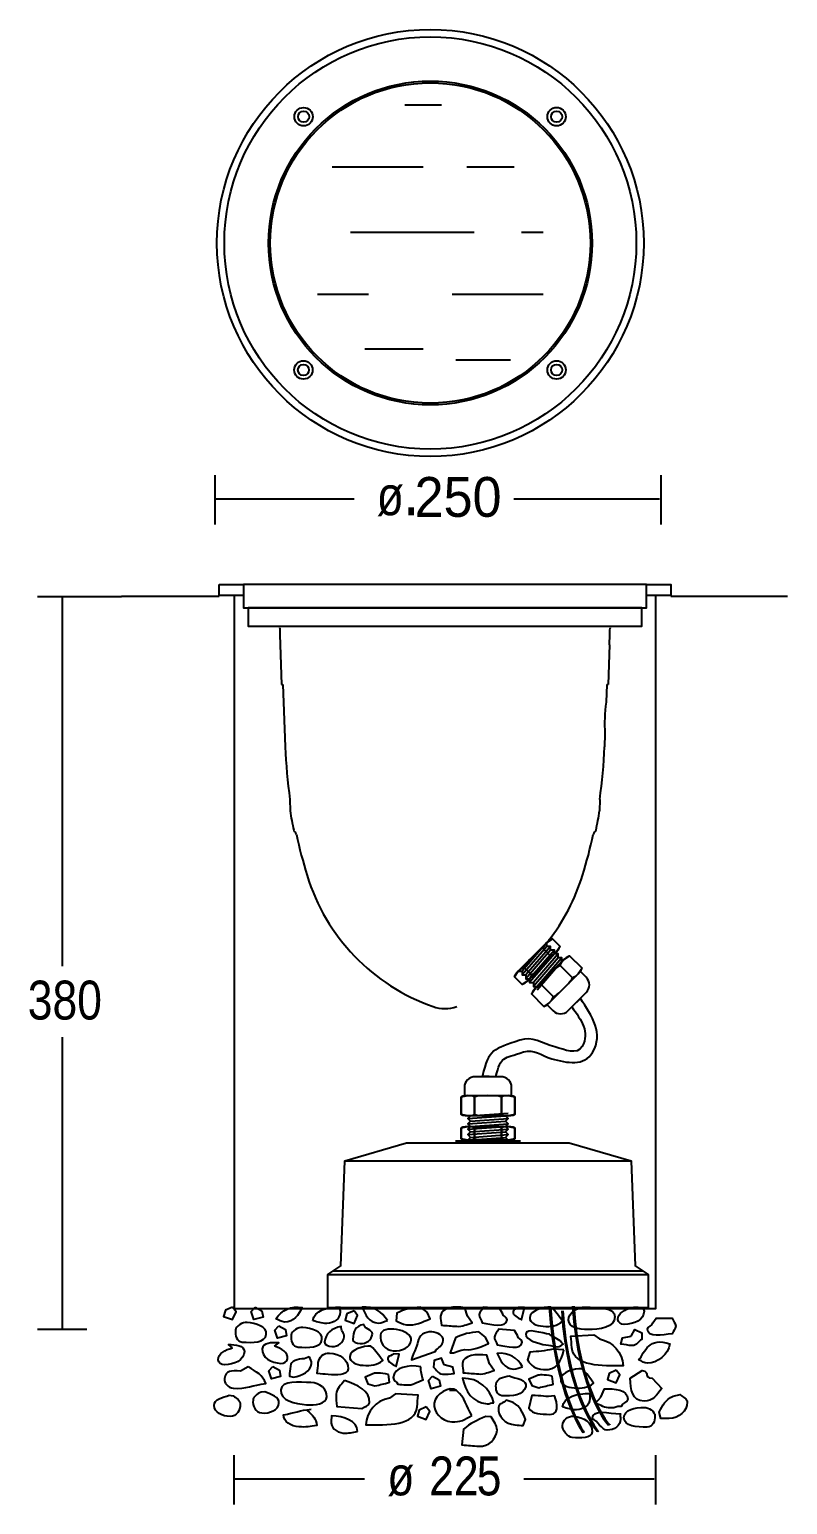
# Model space of a CAD drawing. Extents: x 25 to 145, y 44 to 278.
import ezdxf

# ---------------------------------------------------------------- set-up
doc = ezdxf.new("R2010")
doc.units = 0
doc.layers.add('LIVELLO_1', color=160, linetype='Continuous')
doc.styles.add('STD', font='txt')

# ---------------------------------------------------------------- blocks, each defined once
blk = doc.blocks.new('AI9-BLK2')
at = {"layer": 'LIVELLO_1', "color": 7}
blk.add_line((-0.17, -2.14), (0.94, -2.22), dxfattribs=at)
for points in [[(-34.62, 11.03), (-35.74, 10.53), (-36.02, 9.54), (-34.62, 9.04), (-34.06, 10.28)], [(-31.01, 11.03), (-29.94, 10.45), (-29.76, 9.44), (-31.21, 9.05), (-31.64, 10.33)], [(-15.34, 10.44), (-16.46, 9.94), (-16.74, 8.95), (-15.34, 8.45), (-14.78, 9.7)], [(-27.29, 8.06), (-26.22, 7.47), (-26.04, 6.46), (-27.49, 6.08), (-27.92, 7.36)], [(-28.24, 1.61), (-27.17, 1.03), (-26.99, 0.02), (-28.43, -0.37), (-28.87, 0.91)], [(-2.88, 0.07), (-1.82, -0.51), (-1.64, -1.52), (-3.08, -1.91), (-3.51, -0.63)], [(26.27, 1.02), (25.15, 0.52), (24.87, -0.47), (26.27, -0.97), (26.83, 0.27)], [(-3.88, -4.79), (-5.01, -5.29), (-5.29, -6.28), (-3.88, -6.78), (-3.33, -5.54)]]:
    blk.add_lwpolyline(points, close=True, dxfattribs=at)
for points, knots in [([(-27.74, 9.16), (-27.25, 9.03), (-26.9, 8.66), (-26.34, 8.66), (-24.87, 8.66), (-24.17, 9.78), (-23.54, 10.96), (-25.29, 11.27), (-26.83, 10.52), (-27.74, 9.16)], [0, 0, 0, 0, 1, 1, 1, 2, 2, 2, 3, 3, 3, 3]), ([(-21.87, 8.86), (-21.05, 8.64), (-20.52, 8.43), (-19.67, 8.43), (-18.53, 8.43), (-17.55, 9.18), (-17.55, 10.2), (-17.55, 10.52), (-17.59, 10.7), (-17.55, 11.03), (-19.47, 11.03), (-21.71, 10.56), (-21.87, 8.86)], [0, 0, 0, 0, 1, 1, 1, 2, 2, 2, 3, 3, 3, 4, 4, 4, 4]), ([(-10.05, 8.89), (-10.55, 8.8), (-10.93, 8.46), (-11.49, 8.5), (-12.95, 8.61), (-13.54, 9.78), (-14.05, 11.01), (-12.28, 11.18), (-10.82, 10.32), (-10.05, 8.89)], [0, 0, 0, 0, 1, 1, 1, 2, 2, 2, 3, 3, 3, 3]), ([(-3.74, 10.2), (-3.74, 10.2), (-3.28, 9.17), (-3.28, 9.17), (-4.59, 8.64), (-5.56, 8.1), (-7.03, 8.21), (-7.72, 8.27), (-8.04, 8.6), (-8.65, 8.84), (-8.65, 8.84), (-8.53, 10.07), (-8.53, 10.07), (-7.34, 10.73), (-6.2, 10.89), (-4.78, 11.03), (-4.78, 11.03), (-3.74, 10.2), (-3.74, 10.2)], [0, 0, 0, 0, 1, 1, 1, 2, 2, 2, 3, 3, 3, 4, 4, 4, 5, 5, 5, 6, 6, 6, 6]), ([(2.66, 9.59), (2.66, 9.59), (3.4, 8.53), (3.4, 8.53), (2.46, 8.3), (1.93, 7.9), (0.96, 7.98), (-0.02, 8.05), (-0.51, 8.09), (-1.48, 8.16), (-1.5, 8.73), (-1.67, 9.05), (-1.62, 9.61), (-1.48, 11.03), (0.64, 11.18), (2.23, 10.93), (2.23, 10.93), (2.66, 9.59), (2.66, 9.59)], [0, 0, 0, 0, 1, 1, 1, 2, 2, 2, 3, 3, 3, 4, 4, 4, 5, 5, 5, 6, 6, 6, 6]), ([(8.22, 10.05), (8.17, 9.55), (9.01, 9.49), (8.96, 8.99), (8.82, 7.63), (6.5, 8.31), (4.98, 8.55), (4.88, 9), (4.5, 9.34), (4.54, 9.83), (4.59, 10.33), (5.04, 10.61), (5.22, 11.03), (5.22, 11.03), (7.73, 10.83), (7.73, 10.83), (7.73, 10.83), (8.22, 10.05), (8.22, 10.05)], [0, 0, 0, 0, 1, 1, 1, 2, 2, 2, 3, 3, 3, 4, 4, 4, 5, 5, 5, 6, 6, 6, 6]), ([(10.8, 11.03), (10.8, 11.03), (11.7, 10.96), (11.7, 10.96), (11.7, 10.96), (11.23, 9), (11.23, 9), (10.64, 9.42), (9.82, 9.67), (9.89, 10.35), (9.92, 10.72), (10.63, 10.73), (10.8, 11.03)], [0, 0, 0, 0, 1, 1, 1, 2, 2, 2, 3, 3, 3, 4, 4, 4, 4]), ([(15.9, 11.02), (16.72, 10.27), (17.11, 9.65), (17.76, 8.77), (16.87, 8.01), (15.92, 7.9), (14.66, 8), (13.64, 8.07), (12.46, 8.49), (12.55, 9.39), (12.66, 10.47), (14.68, 11.11), (15.9, 11.02)], [0, 0, 0, 0, 1, 1, 1, 2, 2, 2, 3, 3, 3, 4, 4, 4, 4]), ([(21.42, 11.03), (20.04, 11.03), (18.7, 10.2), (18.7, 8.97), (18.7, 7.78), (20.41, 7.45), (21.75, 7.45), (23.62, 7.45), (26.07, 7.81), (26.07, 9.48), (26.07, 11.07), (23.22, 10.92), (21.42, 11.03)], [0, 0, 0, 0, 1, 1, 1, 2, 2, 2, 3, 3, 3, 4, 4, 4, 4]), ([(28.77, 10.95), (27.67, 10.66), (26.53, 10.12), (26.53, 9.07), (26.53, 8.64), (27.02, 8.27), (27.51, 8.27), (29.06, 8.27), (30.69, 9), (30.69, 10.37), (30.69, 11.35), (28.77, 10.95), (28.77, 10.95)], [0, 0, 0, 0, 1, 1, 1, 2, 2, 2, 3, 3, 3, 4, 4, 4, 4]), ([(-32.31, 8.59), (-30.89, 8.44), (-29.13, 7.98), (-29.26, 6.72), (-29.4, 5.32), (-31.48, 5.37), (-33.06, 5.49), (-33.99, 5.56), (-34.22, 6.56), (-34.14, 7.39), (-34.08, 8.04), (-33.03, 8.68), (-32.31, 8.59)], [0, 0, 0, 0, 1, 1, 1, 2, 2, 2, 3, 3, 3, 4, 4, 4, 4]), ([(-23.47, 7.79), (-22.05, 7.64), (-20.3, 7.18), (-20.42, 5.92), (-20.56, 4.52), (-22.64, 4.57), (-24.22, 4.69), (-25.16, 4.76), (-25.38, 5.76), (-25.3, 6.59), (-25.24, 7.23), (-24.2, 7.88), (-23.47, 7.79)], [0, 0, 0, 0, 1, 1, 1, 2, 2, 2, 3, 3, 3, 4, 4, 4, 4]), ([(-16.91, 6.31), (-17, 5.41), (-17.84, 4.72), (-18.86, 4.8), (-19.38, 4.84), (-20.06, 5), (-20.02, 5.47), (-19.89, 6.8), (-18.86, 7.7), (-17.4, 7.95), (-17.46, 7.3), (-16.84, 6.96), (-16.91, 6.31)], [0, 0, 0, 0, 1, 1, 1, 2, 2, 2, 3, 3, 3, 4, 4, 4, 4]), ([(-12.43, 6.76), (-12.52, 5.86), (-13.36, 5.16), (-14.38, 5.24), (-14.9, 5.28), (-15.58, 5.44), (-15.54, 5.91), (-15.41, 7.24), (-15.23, 8.01), (-13.77, 8.26), (-13.83, 7.62), (-12.36, 7.4), (-12.43, 6.76)], [0, 0, 0, 0, 1, 1, 1, 2, 2, 2, 3, 3, 3, 4, 4, 4, 4]), ([(-6.26, 5.78), (-6.37, 4.59), (-7.78, 4.01), (-9.12, 4.11), (-10.46, 4.22), (-11.28, 5.4), (-11.16, 6.59), (-11, 8.32), (-6.09, 7.5), (-6.26, 5.78)], [0, 0, 0, 0, 1, 1, 1, 2, 2, 2, 3, 3, 3, 3]), ([(-1.18, 5.71), (-1.26, 4.9), (-1.99, 4.65), (-2.47, 4), (-2.47, 4), (-6.21, 2.68), (-6.21, 2.68), (-6.16, 3.18), (-5.25, 5.03), (-5.2, 5.52), (-5.1, 6.51), (-4.13, 7.18), (-3.01, 7.09), (-2.1, 7.02), (-1.1, 6.51), (-1.18, 5.71)], [0, 0, 0, 0, 1, 1, 1, 2, 2, 2, 3, 3, 3, 4, 4, 4, 5, 5, 5, 5]), ([(5.53, 6.27), (5.53, 6.27), (5.99, 5.24), (5.99, 5.24), (4.67, 4.72), (3.71, 4.17), (2.24, 4.28), (1.54, 4.34), (0.53, 3.57), (-0.08, 3.8), (-0.08, 3.8), (0.74, 6.14), (0.74, 6.14), (1.93, 6.8), (3.07, 6.96), (4.49, 7.1), (4.49, 7.1), (5.53, 6.27), (5.53, 6.27)], [0, 0, 0, 0, 1, 1, 1, 2, 2, 2, 3, 3, 3, 4, 4, 4, 5, 5, 5, 6, 6, 6, 6]), ([(10.61, 6.53), (10.56, 6.03), (11.4, 5.97), (11.35, 5.47), (11.21, 4.11), (8.89, 4.79), (7.37, 5.03), (7.27, 5.48), (6.89, 5.82), (6.94, 6.32), (6.98, 6.81), (7.43, 7.09), (7.61, 7.51), (7.61, 7.51), (10.12, 7.31), (10.12, 7.31), (10.12, 7.31), (10.61, 6.53), (10.61, 6.53)], [0, 0, 0, 0, 1, 1, 1, 2, 2, 2, 3, 3, 3, 4, 4, 4, 5, 5, 5, 6, 6, 6, 6]), ([(15.7, 6.74), (16.52, 5.99), (17.19, 6.02), (17.84, 5.14), (16.95, 4.37), (16.33, 4.97), (15.07, 5.06), (14.05, 5.14), (11.82, 5.84), (11.91, 6.74), (12.01, 7.82), (14.48, 6.84), (15.7, 6.74)], [0, 0, 0, 0, 1, 1, 1, 2, 2, 2, 3, 3, 3, 4, 4, 4, 4]), ([(28.65, 6.41), (28.65, 6.41), (27.25, 6.16), (27.25, 6.16), (27.25, 6.16), (26.97, 5.17), (26.97, 5.17), (27.67, 5.11), (28.09, 4.92), (28.79, 4.92), (29.56, 4.92), (29.77, 5.6), (30.33, 5.91), (30.33, 5.91), (30.33, 6.97), (30.33, 6.97), (30.33, 6.97), (29.21, 7.47), (29.21, 7.47), (29.21, 7.47), (28.65, 6.41), (28.65, 6.41)], [0, 0, 0, 0, 1, 1, 1, 2, 2, 2, 3, 3, 3, 4, 4, 4, 5, 5, 5, 6, 6, 6, 7, 7, 7, 7]), ([(32.06, 8.51), (32.06, 8.02), (31.22, 8.02), (31.22, 7.52), (31.22, 6.15), (33.6, 6.65), (35.14, 6.78), (35.28, 7.21), (35.7, 7.52), (35.7, 8.02), (35.7, 8.51), (35.28, 8.83), (35.14, 9.26), (35.14, 9.26), (32.62, 9.26), (32.62, 9.26), (32.62, 9.26), (32.06, 8.51), (32.06, 8.51)], [0, 0, 0, 0, 1, 1, 1, 2, 2, 2, 3, 3, 3, 4, 4, 4, 5, 5, 5, 6, 6, 6, 6]), ([(-34.64, 4.55), (-35.74, 4.26), (-36.88, 3.72), (-36.88, 2.67), (-36.88, 2.24), (-36.4, 1.87), (-35.91, 1.87), (-34.36, 1.87), (-32.73, 2.6), (-32.73, 3.97), (-32.73, 4.95), (-34.16, 5.09), (-35.25, 5.09), (-35.25, 5.09), (-34.64, 4.55), (-34.64, 4.55)], [0, 0, 0, 0, 1, 1, 1, 2, 2, 2, 3, 3, 3, 4, 4, 4, 5, 5, 5, 5]), ([(-27.94, 4.85), (-26.87, 4.48), (-25.79, 3.85), (-25.89, 2.81), (-25.94, 2.37), (-26.46, 2.05), (-26.95, 2.09), (-28.49, 2.21), (-30.04, 3.05), (-29.91, 4.42), (-29.81, 5.39), (-28.37, 5.42), (-27.28, 5.34), (-27.28, 5.34), (-27.94, 4.85), (-27.94, 4.85)], [0, 0, 0, 0, 1, 1, 1, 2, 2, 2, 3, 3, 3, 4, 4, 4, 5, 5, 5, 5]), ([(-12.66, 4.82), (-11.83, 4.07), (-11.44, 3.46), (-10.79, 2.57), (-11.69, 1.81), (-12.64, 1.7), (-13.9, 1.8), (-14.91, 1.88), (-16.1, 2.3), (-16.01, 3.2), (-15.9, 4.28), (-13.87, 4.92), (-12.66, 4.82)], [0, 0, 0, 0, 1, 1, 1, 2, 2, 2, 3, 3, 3, 4, 4, 4, 4]), ([(22.69, 6.65), (22.69, 6.65), (19.06, 6.43), (19.06, 6.43), (19.13, 5.69), (19.17, 5.32), (19.24, 4.58), (19.54, 1.55), (23.95, 1.7), (27.39, 1.72), (27.18, 3.83), (25.89, 5.53), (23.6, 5.98), (23.6, 5.98), (22.69, 6.65), (22.69, 6.65)], [0, 0, 0, 0, 1, 1, 1, 2, 2, 2, 3, 3, 3, 4, 4, 4, 5, 5, 5, 5]), ([(29.86, 2.62), (30.35, 2.49), (30.7, 2.12), (31.26, 2.12), (32.73, 2.12), (34.61, 3.52), (34.77, 5.2), (31.48, 6.32), (30.77, 3.98), (29.86, 2.62)], [0, 0, 0, 0, 1, 1, 1, 2, 2, 2, 3, 3, 3, 3]), ([(-22.43, 3.16), (-22.26, 2.74), (-22.04, 2.51), (-22.08, 2.08), (-22.21, 0.78), (-23.53, 0.23), (-24.96, -0.09), (-24.96, -0.09), (-25.59, 0.1), (-25.59, 0.1), (-25.53, 0.71), (-25.5, 1.04), (-25.44, 1.65), (-25.35, 2.55), (-24.26, 2.83), (-23.24, 2.82), (-23.24, 2.82), (-22.43, 3.16), (-22.43, 3.16)], [0, 0, 0, 0, 1, 1, 1, 2, 2, 2, 3, 3, 3, 4, 4, 4, 5, 5, 5, 6, 6, 6, 6]), ([(-19.22, 3.74), (-20.15, 3.81), (-20.92, 3.07), (-21, 2.25), (-21.07, 1.56), (-21.11, 1.17), (-21.18, 0.48), (-20.49, 0.43), (-20.12, 0.4), (-19.43, 0.35), (-18.14, 0.25), (-16.39, 0.11), (-16.28, 1.26), (-16.14, 2.67), (-17.64, 3.62), (-19.22, 3.74)], [0, 0, 0, 0, 1, 1, 1, 2, 2, 2, 3, 3, 3, 4, 4, 4, 5, 5, 5, 5]), ([(-9.07, 3.62), (-9.07, 3.62), (-8.16, 3.55), (-8.16, 3.55), (-8.16, 3.55), (-8.64, 1.6), (-8.64, 1.6), (-9.23, 2.02), (-10.05, 2.27), (-9.98, 2.95), (-9.94, 3.32), (-9.24, 3.33), (-9.07, 3.62)], [0, 0, 0, 0, 1, 1, 1, 2, 2, 2, 3, 3, 3, 4, 4, 4, 4]), ([(-1.01, 1.86), (-1.01, 1.86), (0.36, 1.5), (0.36, 1.5), (0.36, 1.5), (0.54, 0.49), (0.54, 0.49), (-0.16, 0.48), (-0.6, 0.33), (-1.29, 0.38), (-2.06, 0.44), (-2.2, 1.14), (-2.73, 1.49), (-2.73, 1.49), (-2.63, 2.54), (-2.63, 2.54), (-2.63, 2.54), (-1.46, 2.95), (-1.46, 2.95), (-1.46, 2.95), (-1.01, 1.86), (-1.01, 1.86)], [0, 0, 0, 0, 1, 1, 1, 2, 2, 2, 3, 3, 3, 4, 4, 4, 5, 5, 5, 6, 6, 6, 7, 7, 7, 7]), ([(6.15, 2.04), (6.15, 2.04), (6.88, 0.98), (6.88, 0.98), (5.95, 0.74), (5.42, 0.35), (4.44, 0.42), (3.47, 0.5), (2.98, 0.54), (2, 0.61), (1.99, 1.18), (1.81, 1.5), (1.86, 2.06), (2, 3.48), (4.12, 3.62), (5.72, 3.38), (5.72, 3.38), (6.15, 2.04), (6.15, 2.04)], [0, 0, 0, 0, 1, 1, 1, 2, 2, 2, 3, 3, 3, 4, 4, 4, 5, 5, 5, 6, 6, 6, 6]), ([(11.39, 1.57), (10.89, 1.49), (10.5, 1.14), (9.94, 1.19), (8.48, 1.3), (7.89, 2.47), (7.38, 3.69), (9.15, 3.87), (10.61, 3), (11.39, 1.57)], [0, 0, 0, 0, 1, 1, 1, 2, 2, 2, 3, 3, 3, 3]), ([(17.94, 4.23), (17.62, 2.45), (16.77, 0.98), (14.75, 1.14), (13.36, 1.25), (12.83, 1.63), (12.17, 2.68), (12.17, 2.68), (12.57, 3.9), (12.57, 3.9), (14.05, 3.97), (14.83, 4.1), (16.26, 4.36), (16.26, 4.36), (17.94, 4.23), (17.94, 4.23)], [0, 0, 0, 0, 1, 1, 1, 2, 2, 2, 3, 3, 3, 4, 4, 4, 5, 5, 5, 5]), ([(-32.15, 1.57), (-30.8, 0.74), (-29.79, 0.26), (-29.35, -1.08), (-31.42, -1.35), (-32.46, -1.99), (-34.49, -1.84), (-35.34, -1.77), (-35.97, -1.03), (-35.89, -0.28), (-35.76, 1.02), (-34.8, 0.97), (-33.34, 0.86), (-33.34, 0.86), (-32.15, 1.57), (-32.15, 1.57)], [0, 0, 0, 0, 1, 1, 1, 2, 2, 2, 3, 3, 3, 4, 4, 4, 5, 5, 5, 5]), ([(-9.88, 0.36), (-9.88, 0.36), (-9.72, -0.9), (-9.72, -0.9), (-10.59, -1.14), (-11.16, -1.28), (-12.03, -1.46), (-12.03, -1.46), (-13.12, -1.13), (-13.12, -1.13), (-13.12, -1.13), (-13.58, -0.1), (-13.58, -0.1), (-13.58, -0.1), (-12.11, 0.54), (-12.11, 0.54), (-12.11, 0.54), (-11.18, 0.65), (-9.88, 0.36)], [0, 0, 0, 0, 1, 1, 1, 2, 2, 2, 3, 3, 3, 4, 4, 4, 5, 5, 5, 6, 6, 6, 6]), ([(-4.75, 1.56), (-4.76, 0.75), (-4.6, 0.24), (-4.39, -0.52), (-5.48, -0.87), (-5.95, -1.4), (-7.07, -1.31), (-7.56, -1.28), (-7.91, -1.25), (-8.39, -1.21), (-8.42, -0.77), (-9.18, -0.65), (-9.13, -0.15), (-8.97, 1.51), (-6.61, 1.95), (-4.75, 1.56)], [0, 0, 0, 0, 1, 1, 1, 2, 2, 2, 3, 3, 3, 4, 4, 4, 5, 5, 5, 5]), ([(9.29, 0.13), (8.36, 0.02), (7.28, -0.34), (7.19, -1.2), (7.12, -1.94), (7.3, -2.95), (8.14, -3.02), (9.74, -3.14), (11.58, -2.97), (11.93, -1.57), (12.18, -0.47), (10.37, -0.32), (9.29, 0.13)], [0, 0, 0, 0, 1, 1, 1, 2, 2, 2, 3, 3, 3, 4, 4, 4, 4]), ([(16.1, 0.07), (16.1, 0.07), (16.26, -1.19), (16.26, -1.19), (15.39, -1.43), (14.82, -1.58), (13.96, -1.76), (13.96, -1.76), (12.87, -1.42), (12.87, -1.42), (12.87, -1.42), (12.41, -0.39), (12.41, -0.39), (12.41, -0.39), (13.87, 0.24), (13.87, 0.24), (13.87, 0.24), (14.8, 0.36), (16.1, 0.07)], [0, 0, 0, 0, 1, 1, 1, 2, 2, 2, 3, 3, 3, 4, 4, 4, 5, 5, 5, 6, 6, 6, 6]), ([(20.81, 1.23), (21.63, 0.48), (22.02, -0.13), (22.67, -1.02), (21.78, -1.78), (20.82, -1.89), (19.57, -1.79), (18.55, -1.71), (17.37, -1.29), (17.46, -0.39), (17.56, 0.69), (19.59, 1.33), (20.81, 1.23)], [0, 0, 0, 0, 1, 1, 1, 2, 2, 2, 3, 3, 3, 4, 4, 4, 4]), ([(28.47, -0.26), (28.61, -2.06), (28.67, -3.88), (30.7, -3.88), (32.1, -3.88), (32.73, -2.89), (33.49, -1.9), (33.49, -1.9), (31.95, -0.26), (31.95, -0.26), (30.48, -0.08), (31.77, 0.63), (30.37, 1), (30.37, 1), (28.47, -0.26), (28.47, -0.26)], [0, 0, 0, 0, 1, 1, 1, 2, 2, 2, 3, 3, 3, 4, 4, 4, 5, 5, 5, 5]), ([(-22.18, -0.93), (-20.8, -1.03), (-19.54, -1.97), (-19.66, -3.19), (-19.78, -4.38), (-21.51, -4.57), (-22.85, -4.46), (-24.72, -4.32), (-27.12, -3.77), (-26.96, -2.11), (-26.8, -0.53), (-23.97, -0.9), (-22.18, -0.93)], [0, 0, 0, 0, 1, 1, 1, 2, 2, 2, 3, 3, 3, 4, 4, 4, 4]), ([(-16.83, -0.59), (-14.87, -1.31), (-12.71, -2.22), (-12.9, -4.14), (-12.95, -4.69), (-13.66, -4.7), (-14.11, -5.04), (-14.11, -5.04), (-18.09, -4.73), (-18.09, -4.73), (-18.08, -3.99), (-18.25, -3.54), (-18.18, -2.79), (-18.08, -1.8), (-17.4, -1.36), (-16.83, -0.59)], [0, 0, 0, 0, 1, 1, 1, 2, 2, 2, 3, 3, 3, 4, 4, 4, 5, 5, 5, 5]), ([(3.37, -6.15), (2.25, -6.81), (1.5, -7.25), (0.18, -7.15), (-1.5, -7.02), (-2.77, -5.67), (-2.62, -4.19), (-2.48, -2.77), (-0.16, -1.32), (0.94, -2.22), (2.3, -3.39), (2.46, -4.65), (3.37, -6.15)], [0, 0, 0, 0, 1, 1, 1, 2, 2, 2, 3, 3, 3, 4, 4, 4, 4]), ([(6.84, -4.14), (6.43, -4.11), (6.19, -4.34), (5.77, -4.3), (3.47, -4.12), (2.25, -2.28), (1.89, -0.26), (4.49, -0.22), (6.23, -1.85), (6.84, -4.14)], [0, 0, 0, 0, 1, 1, 1, 2, 2, 2, 3, 3, 3, 3]), ([(23.82, -3.23), (23.82, -3.23), (22.98, -4.23), (22.98, -4.23), (23.89, -4.54), (24.38, -4.97), (25.36, -4.97), (26.34, -4.97), (26.07, -4.72), (27.05, -4.72), (27.12, -4.17), (28.09, -4.1), (28.09, -3.55), (28.09, -2.12), (25.99, -1.81), (24.38, -1.93), (24.38, -1.93), (23.82, -3.23), (23.82, -3.23)], [0, 0, 0, 0, 1, 1, 1, 2, 2, 2, 3, 3, 3, 4, 4, 4, 5, 5, 5, 6, 6, 6, 6]), ([(-35.13, -2.93), (-36.19, -3.36), (-37.53, -3.5), (-37.53, -4.55), (-37.53, -5.67), (-36.23, -6.32), (-34.97, -6.32), (-33.95, -6.32), (-33.38, -5.31), (-33.38, -4.41), (-33.38, -3.76), (-33.95, -3.4), (-34.52, -3.04), (-34.52, -3.04), (-35.13, -2.93), (-35.13, -2.93)], [0, 0, 0, 0, 1, 1, 1, 2, 2, 2, 3, 3, 3, 4, 4, 4, 5, 5, 5, 5]), ([(-29.47, -2.39), (-28.46, -2.9), (-27.14, -3.15), (-27.24, -4.2), (-27.35, -5.31), (-28.71, -5.86), (-29.97, -5.76), (-30.98, -5.68), (-31.45, -4.63), (-31.36, -3.73), (-31.3, -3.08), (-30.7, -2.77), (-30.09, -2.45), (-30.09, -2.45), (-29.47, -2.39), (-29.47, -2.39)], [0, 0, 0, 0, 1, 1, 1, 2, 2, 2, 3, 3, 3, 4, 4, 4, 5, 5, 5, 5]), ([(-8.78, -2.71), (-8.78, -2.71), (-5.14, -2.93), (-5.14, -2.93), (-5.22, -3.67), (-5.26, -4.05), (-5.33, -4.79), (-5.63, -7.82), (-10.04, -7.66), (-13.48, -7.65), (-13.27, -5.54), (-11.98, -3.84), (-9.69, -3.39), (-9.69, -3.39), (-8.78, -2.71), (-8.78, -2.71)], [0, 0, 0, 0, 1, 1, 1, 2, 2, 2, 3, 3, 3, 4, 4, 4, 5, 5, 5, 5]), ([(9.91, -4.08), (11.03, -4.79), (11.44, -5.63), (11.89, -6.79), (11.89, -6.79), (11.51, -7.76), (11.51, -7.76), (11.03, -7.72), (10.68, -7.69), (10.19, -7.65), (8.65, -7.54), (7.45, -6.26), (7.58, -4.89), (7.64, -4.28), (8.35, -4.21), (8.82, -3.75), (8.82, -3.75), (9.91, -4.08), (9.91, -4.08)], [0, 0, 0, 0, 1, 1, 1, 2, 2, 2, 3, 3, 3, 4, 4, 4, 5, 5, 5, 6, 6, 6, 6]), ([(15.7, -5.99), (14.31, -5.88), (13.05, -6.05), (12.38, -5), (12.38, -5), (12.89, -3.01), (12.89, -3.01), (14.37, -2.94), (15.06, -3.3), (16.49, -3.04), (16.49, -3.04), (17.72, -6.14), (15.7, -5.99)], [0, 0, 0, 0, 1, 1, 1, 2, 2, 2, 3, 3, 3, 4, 4, 4, 4]), ([(17.76, -4.83), (18.57, -5.05), (19.1, -5.26), (19.96, -5.26), (21.1, -5.26), (22.07, -4.51), (22.07, -3.49), (22.07, -3.17), (22.03, -2.99), (22.07, -2.66), (20.16, -2.66), (17.92, -3.13), (17.76, -4.83)], [0, 0, 0, 0, 1, 1, 1, 2, 2, 2, 3, 3, 3, 4, 4, 4, 4]), ([(35.3, -3.08), (34.11, -3.69), (33.62, -4.5), (33.06, -5.62), (33.06, -5.62), (33.34, -6.61), (33.34, -6.61), (33.34, -6.61), (34.67, -6.61), (34.67, -6.61), (36.21, -6.61), (37.53, -5.43), (37.53, -4.07), (37.53, -3.45), (36.84, -3.32), (36.42, -2.83), (36.42, -2.83), (35.3, -3.08), (35.3, -3.08)], [0, 0, 0, 0, 1, 1, 1, 2, 2, 2, 3, 3, 3, 4, 4, 4, 5, 5, 5, 6, 6, 6, 6]), ([(-22.78, -5.38), (-21.91, -6.06), (-21.35, -6.68), (-21.25, -7.74), (-22.3, -7.95), (-22.96, -8.04), (-24.06, -7.96), (-25.31, -7.86), (-26.55, -7.15), (-26.52, -6.03), (-24.78, -5.76), (-23.92, -5.33), (-22.15, -5.17)], [0, 0, 0, 0, 1, 1, 1, 2, 2, 2, 3, 3, 3, 4, 4, 4, 4]), ([(-14.81, -8.68), (-15.64, -8.83), (-16.19, -9.01), (-17.04, -8.94), (-18.17, -8.85), (-19.07, -8.02), (-18.98, -7.01), (-18.94, -6.69), (-18.88, -6.51), (-18.89, -6.19), (-16.99, -6.33), (-14.8, -6.97), (-14.81, -8.68)], [0, 0, 0, 0, 1, 1, 1, 2, 2, 2, 3, 3, 3, 4, 4, 4, 4]), ([(6.44, -6.38), (6.78, -7.16), (7.43, -7.65), (7.35, -8.51), (7.21, -9.87), (6.04, -11.15), (4.5, -11.03), (3.46, -10.95), (2.83, -10.9), (1.78, -10.82), (1.78, -10.82), (2.03, -8.35), (2.03, -8.35), (3.1, -7.37), (4.13, -6.95), (5.6, -6.32), (5.6, -6.32), (6.44, -6.38), (6.44, -6.38)], [0, 0, 0, 0, 1, 1, 1, 2, 2, 2, 3, 3, 3, 4, 4, 4, 5, 5, 5, 6, 6, 6, 6]), ([(19.5, -6.26), (18.57, -6.19), (17.8, -6.93), (17.72, -7.76), (17.65, -8.44), (18.6, -9.6), (19.29, -9.65), (20.59, -9.76), (22.33, -9.89), (22.44, -8.74), (22.58, -7.34), (21.08, -6.39), (19.5, -6.26)], [0, 0, 0, 0, 1, 1, 1, 2, 2, 2, 3, 3, 3, 4, 4, 4, 4]), ([(22.47, -6.69), (23.28, -6.9), (23.96, -8.49), (24.82, -8.49), (25.96, -8.49), (26.93, -7.73), (26.93, -6.72), (26.93, -6.4), (26.89, -6.21), (26.93, -5.89), (25.02, -5.89), (22.63, -4.99), (22.47, -6.69)], [0, 0, 0, 0, 1, 1, 1, 2, 2, 2, 3, 3, 3, 4, 4, 4, 4]), ([(30.7, -4.87), (29.28, -4.91), (27.48, -5.23), (27.48, -6.5), (27.48, -7.91), (29.56, -8.01), (31.15, -8.01), (32.09, -8.01), (32.41, -7.04), (32.41, -6.21), (32.41, -5.56), (31.43, -4.84), (30.7, -4.87)], [0, 0, 0, 0, 1, 1, 1, 2, 2, 2, 3, 3, 3, 4, 4, 4, 4])]:
    blk.add_open_spline(points, degree=3, knots=knots, dxfattribs=at)
blk = doc.blocks.new('AI9-BLK1')
at = {"layer": 'LIVELLO_1', "color": 7}
for p, q in [((-1.14, 105.44), (4.64, 105.44)), ((-12.69, 95.63), (1.75, 95.63)), ((8.68, 95.63), (16.18, 95.63)), ((-9.8, 85.23), (9.83, 85.23)), ((17.34, 85.23), (20.8, 85.23)), ((-15, 75.41), (-6.91, 75.41)), ((6.37, 75.41), (20.8, 75.41)), ((-7.49, 66.75), (1.75, 66.75)), ((6.94, 65.02), (15.6, 65.02)), ((-31.25, 38.92), (-31.25, 46.74)), ((39.5, 38.92), (39.5, 46.74)), ((-9.19, 42.94), (-31.1, 42.94)), ((39.22, 42.94), (16.11, 42.94)), ((-59.46, 27.47), (-46.12, 27.47)), ((-55.55, 27.47), (-55.55, -31.14)), ((-30.63, 27.47), (-46.12, 27.47)), ((59.55, 27.47), (41.03, 27.47)), ((-24.55, 22.77), (34.96, 22.77)), ((-20.95, 19.81), (-20.73, 13.51)), ((31.31, 19.81), (31.09, 13.51)), ((-20.73, 13.51), (-20.5, 13.51)), ((30.86, 13.51), (30.76, 10.72)), ((30.86, 13.51), (31.09, 13.51)), ((30.58, 5.74), (30.51, 3.66)), ((-19.39, -4.69), (-19.38, -6.49)), ((29.76, -4.69), (29.74, -6.49)), ((21.36, -27.37), (17.43, -31.91)), ((21.36, -27.98), (17.43, -32.51)), ((21.96, -27.98), (18.03, -32.51)), ((21.96, -28.58), (18.03, -33.11)), ((22.57, -28.58), (18.64, -33.11)), ((22.57, -29.19), (18.64, -33.72)), ((23.17, -29.19), (19.24, -33.72)), ((23.17, -29.79), (19.24, -34.32)), ((23.77, -29.79), (19.85, -34.32)), ((23.77, -30.39), (19.85, -34.93)), ((5.03, -37.84), (5.33, -37.84)), ((-55.55, -42.36), (-55.55, -88.69)), ((12.98, -48.65), (10.99, -48.65)), ((8.83, -55.27), (14.81, -54.84)), ((8.83, -56.13), (14.81, -55.7)), ((9.25, -54.84), (15.24, -54.42)), ((9.25, -55.7), (15.24, -55.27)), ((8.83, -56.98), (14.81, -56.55)), ((8.83, -57.83), (14.81, -57.41)), ((8.83, -58.69), (14.81, -58.26)), ((9.25, -56.55), (15.24, -56.13)), ((9.25, -57.41), (15.24, -56.98)), ((9.25, -58.26), (15.24, -57.83)), ((6.86, -58.83), (17.17, -58.83)), ((-10.7, -62), (34.74, -62)), ((-12.51, -79.4), (36.53, -79.4)), ((-13.4, -79.98), (37.43, -79.98)), ((-59.46, -88.69), (-51.64, -88.69)), ((-28.26, -116.47), (-28.26, -108.65)), ((38.67, -116.47), (38.67, -108.65)), ((-7.57, -112.45), (-28.11, -112.45)), ((38.39, -112.45), (17.74, -112.45))]:
    blk.add_line(p, q, dxfattribs=at)
for points in [[(-30.63, 29.38), (-26.75, 29.38), (-26.75, 27.64), (-30.63, 27.64)], [(37.16, 29.38), (-26.76, 29.38), (-26.76, 25.71), (37.16, 25.71)], [(37.16, 29.38), (41.03, 29.38), (41.03, 27.64), (37.16, 27.64)], [(36.43, 25.71), (-26.02, 25.71), (-26.02, 22.77), (36.43, 22.77)], [(23.47, -27.98), (22.87, -28.89), (18.34, -33.42), (17.43, -34.02), (16.22, -32.81), (16.83, -31.91), (21.36, -27.37), (22.26, -26.77)], [(23.47, -27.98), (22.87, -28.89), (18.34, -33.42), (17.43, -34.02), (16.22, -32.81), (16.83, -31.91), (21.36, -27.37), (22.26, -26.77)], [(23.77, -30.39), (23.77, -29.79), (23.17, -29.79), (23.17, -29.19), (22.57, -29.19), (22.57, -28.58), (21.96, -28.58), (21.96, -27.98), (21.36, -27.98), (21.36, -27.37), (16.83, -31.91), (17.43, -31.91), (17.43, -32.51), (18.03, -32.51), (18.03, -33.11), (18.64, -33.11), (18.64, -33.72), (19.24, -33.72), (19.24, -34.32), (19.85, -34.32)], [(23.77, -30.39), (23.77, -29.79), (23.17, -29.79), (23.17, -29.19), (22.57, -29.19), (22.57, -28.58), (21.96, -28.58), (21.96, -27.98), (21.36, -27.98), (21.36, -27.37), (16.83, -31.91), (17.43, -31.91), (17.43, -32.51), (18.03, -32.51), (18.03, -33.11), (18.64, -33.11), (18.64, -33.72), (19.24, -33.72), (19.24, -34.32), (19.85, -34.32)], [(26.95, -31.45), (26.34, -32.36), (21.81, -36.89), (20.9, -37.49), (18.94, -35.53), (19.55, -34.62), (24.07, -30.09), (24.98, -29.49)], [(26.95, -31.45), (26.34, -32.36), (21.81, -36.89), (20.9, -37.49), (18.94, -35.53), (19.55, -34.62), (24.07, -30.09), (24.98, -29.49)], [(7.76, -51.85), (8.83, -51.64), (15.24, -51.64), (16.3, -51.85), (16.3, -54.63), (15.24, -54.84), (8.83, -54.84), (7.76, -54.63)], [(7.76, -51.85), (8.83, -51.64), (15.24, -51.64), (16.3, -51.85), (16.3, -54.63), (15.24, -54.84), (8.83, -54.84), (7.76, -54.63)], [(9.25, -54.84), (8.83, -55.27), (9.25, -55.7), (8.83, -56.13), (9.25, -56.55), (8.83, -56.98), (9.25, -57.41), (8.83, -57.83), (9.25, -58.26), (8.83, -58.69), (15.24, -58.69), (14.81, -58.26), (15.24, -57.83), (14.81, -57.41), (15.24, -56.98), (14.81, -56.55), (15.24, -56.13), (14.81, -55.7), (15.24, -55.27), (14.81, -54.84)], [(9.25, -54.84), (8.83, -55.27), (9.25, -55.7), (8.83, -56.13), (9.25, -56.55), (8.83, -56.98), (9.25, -57.41), (8.83, -57.83), (9.25, -58.26), (8.83, -58.69), (15.24, -58.69), (14.81, -58.26), (15.24, -57.83), (14.81, -57.41), (15.24, -56.98), (14.81, -56.55), (15.24, -56.13), (14.81, -55.7), (15.24, -55.27), (14.81, -54.84)], [(7.76, -56.77), (8.83, -56.55), (15.24, -56.55), (16.3, -56.77), (16.3, -58.47), (15.24, -58.69), (8.83, -58.69), (7.76, -58.47)], [(7.76, -56.77), (8.83, -56.55), (15.24, -56.55), (16.3, -56.77), (16.3, -58.47), (15.24, -58.69), (8.83, -58.69), (7.76, -58.47)], [(-13.4, -85.29), (-13.4, -79.98), (-11.33, -78.61), (-10.7, -62), (-0.89, -59.11), (24.92, -59.11), (34.74, -62), (35.37, -78.61), (37.43, -79.98), (37.43, -85.29)]]:
    blk.add_lwpolyline(points, close=True, dxfattribs=at)
blk.add_lwpolyline([(-28.26, 27.47), (-28.26, -85.38), (38.67, -85.38), (38.67, 27.47)], dxfattribs=at)
for centre, radius in [((2.88, 83.53), 33.85), ((2.88, 83.53), 32.68), ((2.88, 83.53), 25.67), ((2.88, 83.53), 25.39), ((-17.23, 103.55), 1.46), ((-17.23, 103.55), 0.879), ((22.91, 103.56), 1.46), ((22.91, 103.56), 0.879), ((-17.25, 63.41), 1.46), ((-17.25, 63.41), 0.878), ((22.91, 63.41), 1.46), ((22.91, 63.41), 0.879)]:
    blk.add_circle(centre, radius, dxfattribs=at)
for points in [[(-21.02, 22.47), (-21.02, 22.5), (-21.02, 22.52), (-21.02, 22.54)], [(-21.02, 22.47), (-21, 21.58), (-20.98, 20.7), (-20.95, 19.81)], [(31.31, 19.81), (31.34, 20.7), (31.37, 21.58), (31.39, 22.47)], [(31.39, 22.54), (31.39, 22.52), (31.39, 22.5), (31.39, 22.47)], [(30.76, 10.72), (30.54, 9.07), (30.48, 7.4), (30.58, 5.74)], [(29.76, -4.69), (30.15, -1.92), (30.41, 0.87), (30.51, 3.66)], [(-19.38, -6.49), (-19.21, -7.52), (-19.01, -8.54), (-18.8, -9.56)], [(29.17, -9.56), (29.38, -8.54), (29.57, -7.52), (29.74, -6.49)], [(-18.8, -9.56), (-18.78, -9.7), (-18.7, -9.82), (-18.59, -9.9)], [(-18.37, -10.24), (-18.4, -10.11), (-18.48, -9.99), (-18.59, -9.9)], [(-18.37, -10.24), (-17.9, -12.43), (-17.33, -14.59), (-16.67, -16.73)], [(27.03, -16.73), (27.69, -14.59), (28.26, -12.43), (28.73, -10.24)], [(28.95, -9.9), (28.84, -9.99), (28.76, -10.11), (28.73, -10.24)], [(28.95, -9.9), (29.06, -9.82), (29.14, -9.7), (29.17, -9.56)], [(-16.67, -16.73), (-13.68, -26.46), (-6.26, -34.18), (3.31, -37.53)], [(21.59, -27.13), (24.03, -24.03), (25.87, -20.51), (27.03, -16.73)], [(3.31, -37.53), (3.91, -37.74), (4.54, -37.85), (5.18, -37.85)], [(5.18, -37.85), (5.82, -37.85), (6.45, -37.74), (7.06, -37.53)], [(21.75, -85.16), (22.62, -98.81), (27.11, -105.08), (27.11, -105.08)], [(21.94, -85.15), (22.81, -98.8), (27.3, -105.07), (27.3, -105.07)], [(23.72, -85.78), (24.59, -99.42), (29.38, -104.91), (29.38, -104.91)], [(23.91, -85.77), (24.78, -99.41), (29.57, -104.9), (29.57, -104.9)], [(25.45, -85.04), (26.32, -98.68), (31.15, -103.89), (31.15, -103.89)], [(25.64, -85.02), (26.51, -98.67), (31.34, -103.87), (31.34, -103.87)]]:
    blk.add_open_spline(points, degree=3, dxfattribs=at)
for points, knots in [([(-20.5, 13.51), (-20.5, 13.51), (-20.14, 3.66), (-20.14, 3.66), (-20.04, 0.87), (-19.79, -1.92), (-19.39, -4.69)], [0, 0, 0, 0, 1, 1, 1, 2, 2, 2, 2]), ([(23.47, -27.98), (23.47, -27.98), (23.32, -28.43), (22.87, -28.89), (22.42, -29.34), (21.96, -29.49), (21.96, -29.49), (21.96, -29.49), (20.75, -28.28), (20.75, -28.28), (20.75, -28.28), (20.9, -27.83), (21.36, -27.37), (21.81, -26.92), (22.26, -26.77), (22.26, -26.77), (22.26, -26.77), (23.47, -27.98), (23.47, -27.98)], [0, 0, 0, 0, 1, 1, 1, 2, 2, 2, 3, 3, 3, 4, 4, 4, 5, 5, 5, 6, 6, 6, 6]), ([(23.47, -27.98), (23.47, -27.98), (23.32, -28.43), (22.87, -28.89), (22.42, -29.34), (21.96, -29.49), (21.96, -29.49), (21.96, -29.49), (20.75, -28.28), (20.75, -28.28), (20.75, -28.28), (20.9, -27.83), (21.36, -27.37), (21.81, -26.92), (22.26, -26.77), (22.26, -26.77), (22.26, -26.77), (23.47, -27.98), (23.47, -27.98)], [0, 0, 0, 0, 1, 1, 1, 2, 2, 2, 3, 3, 3, 4, 4, 4, 5, 5, 5, 6, 6, 6, 6]), ([(21.96, -29.49), (21.96, -29.49), (21.81, -29.94), (20.6, -31.15), (19.39, -32.36), (18.94, -32.51), (18.94, -32.51), (18.94, -32.51), (17.73, -31.3), (17.73, -31.3), (17.73, -31.3), (17.88, -30.85), (19.09, -29.64), (20.3, -28.43), (20.75, -28.28), (20.75, -28.28), (20.75, -28.28), (21.96, -29.49), (21.96, -29.49)], [0, 0, 0, 0, 1, 1, 1, 2, 2, 2, 3, 3, 3, 4, 4, 4, 5, 5, 5, 6, 6, 6, 6]), ([(21.96, -29.49), (21.96, -29.49), (21.81, -29.94), (20.6, -31.15), (19.39, -32.36), (18.94, -32.51), (18.94, -32.51), (18.94, -32.51), (17.73, -31.3), (17.73, -31.3), (17.73, -31.3), (17.88, -30.85), (19.09, -29.64), (20.3, -28.43), (20.75, -28.28), (20.75, -28.28), (20.75, -28.28), (21.96, -29.49), (21.96, -29.49)], [0, 0, 0, 0, 1, 1, 1, 2, 2, 2, 3, 3, 3, 4, 4, 4, 5, 5, 5, 6, 6, 6, 6]), ([(26.95, -31.45), (26.95, -31.45), (26.79, -31.91), (26.34, -32.36), (25.89, -32.81), (25.44, -32.96), (25.44, -32.96), (25.44, -32.96), (23.47, -31), (23.47, -31), (23.47, -31), (23.62, -30.55), (24.07, -30.09), (24.53, -29.64), (24.98, -29.49), (24.98, -29.49), (24.98, -29.49), (26.95, -31.45), (26.95, -31.45)], [0, 0, 0, 0, 1, 1, 1, 2, 2, 2, 3, 3, 3, 4, 4, 4, 5, 5, 5, 6, 6, 6, 6]), ([(26.95, -31.45), (26.95, -31.45), (26.79, -31.91), (26.34, -32.36), (25.89, -32.81), (25.44, -32.96), (25.44, -32.96), (25.44, -32.96), (23.47, -31), (23.47, -31), (23.47, -31), (23.62, -30.55), (24.07, -30.09), (24.53, -29.64), (24.98, -29.49), (24.98, -29.49), (24.98, -29.49), (26.95, -31.45), (26.95, -31.45)], [0, 0, 0, 0, 1, 1, 1, 2, 2, 2, 3, 3, 3, 4, 4, 4, 5, 5, 5, 6, 6, 6, 6]), ([(18.94, -32.51), (18.94, -32.51), (18.79, -32.96), (18.34, -33.42), (17.88, -33.87), (17.43, -34.02), (17.43, -34.02), (17.43, -34.02), (16.22, -32.81), (16.22, -32.81), (16.22, -32.81), (16.37, -32.36), (16.83, -31.91), (17.28, -31.45), (17.73, -31.3), (17.73, -31.3), (17.73, -31.3), (18.94, -32.51), (18.94, -32.51)], [0, 0, 0, 0, 1, 1, 1, 2, 2, 2, 3, 3, 3, 4, 4, 4, 5, 5, 5, 6, 6, 6, 6]), ([(18.94, -32.51), (18.94, -32.51), (18.79, -32.96), (18.34, -33.42), (17.88, -33.87), (17.43, -34.02), (17.43, -34.02), (17.43, -34.02), (16.22, -32.81), (16.22, -32.81), (16.22, -32.81), (16.37, -32.36), (16.83, -31.91), (17.28, -31.45), (17.73, -31.3), (17.73, -31.3), (17.73, -31.3), (18.94, -32.51), (18.94, -32.51)], [0, 0, 0, 0, 1, 1, 1, 2, 2, 2, 3, 3, 3, 4, 4, 4, 5, 5, 5, 6, 6, 6, 6]), ([(25.44, -32.96), (25.44, -32.96), (25.29, -33.42), (24.07, -34.62), (22.87, -35.83), (22.42, -35.98), (22.42, -35.98), (22.42, -35.98), (20.45, -34.02), (20.45, -34.02), (20.45, -34.02), (20.6, -33.57), (21.81, -32.36), (23.02, -31.15), (23.47, -31), (23.47, -31), (23.47, -31), (25.44, -32.96), (25.44, -32.96)], [0, 0, 0, 0, 1, 1, 1, 2, 2, 2, 3, 3, 3, 4, 4, 4, 5, 5, 5, 6, 6, 6, 6]), ([(25.44, -32.96), (25.44, -32.96), (25.29, -33.42), (24.07, -34.62), (22.87, -35.83), (22.42, -35.98), (22.42, -35.98), (22.42, -35.98), (20.45, -34.02), (20.45, -34.02), (20.45, -34.02), (20.6, -33.57), (21.81, -32.36), (23.02, -31.15), (23.47, -31), (23.47, -31), (23.47, -31), (25.44, -32.96), (25.44, -32.96)], [0, 0, 0, 0, 1, 1, 1, 2, 2, 2, 3, 3, 3, 4, 4, 4, 5, 5, 5, 6, 6, 6, 6]), ([(27.62, -35.3), (27.62, -35.3), (24.76, -38.17), (24.76, -38.17), (24.09, -38.84), (23.01, -38.84), (22.34, -38.17), (22.34, -38.17), (21.43, -37.27), (21.43, -37.27), (21.43, -37.27), (26.72, -31.98), (26.72, -31.98), (26.72, -31.98), (27.62, -32.89), (27.62, -32.89), (28.29, -33.56), (28.29, -34.64), (27.62, -35.3)], [0, 0, 0, 0, 1, 1, 1, 2, 2, 2, 3, 3, 3, 4, 4, 4, 5, 5, 5, 6, 6, 6, 6]), ([(22.42, -35.98), (22.42, -35.98), (22.26, -36.44), (21.81, -36.89), (21.36, -37.34), (20.9, -37.49), (20.9, -37.49), (20.9, -37.49), (18.94, -35.53), (18.94, -35.53), (18.94, -35.53), (19.09, -35.08), (19.55, -34.62), (20, -34.17), (20.45, -34.02), (20.45, -34.02), (20.45, -34.02), (22.42, -35.98), (22.42, -35.98)], [0, 0, 0, 0, 1, 1, 1, 2, 2, 2, 3, 3, 3, 4, 4, 4, 5, 5, 5, 6, 6, 6, 6]), ([(22.42, -35.98), (22.42, -35.98), (22.26, -36.44), (21.81, -36.89), (21.36, -37.34), (20.9, -37.49), (20.9, -37.49), (20.9, -37.49), (18.94, -35.53), (18.94, -35.53), (18.94, -35.53), (19.09, -35.08), (19.55, -34.62), (20, -34.17), (20.45, -34.02), (20.45, -34.02), (20.45, -34.02), (22.42, -35.98), (22.42, -35.98)], [0, 0, 0, 0, 1, 1, 1, 2, 2, 2, 3, 3, 3, 4, 4, 4, 5, 5, 5, 6, 6, 6, 6]), ([(13.28, -48.64), (13.28, -48.64), (11.14, -48.53), (11.14, -48.53), (12.12, -44.23), (12.93, -44.28), (17.06, -42.87), (19.11, -42.19), (20.56, -43.33), (22.66, -43.92), (24.27, -44.38), (26.11, -45.27), (26.95, -43.84), (28.26, -41.58), (26.84, -39.68), (25.34, -37.59), (25.34, -37.59), (26.7, -36.23), (26.7, -36.23), (28.57, -39.13), (30.39, -41.78), (28.62, -44.81), (27.34, -47.01), (24.6, -46.49), (22.14, -45.79), (20.44, -45.32), (19.33, -44.16), (17.68, -44.72), (14.38, -45.84), (14.1, -45.29), (13.28, -48.64)], [0, 0, 0, 0, 1, 1, 1, 2, 2, 2, 3, 3, 3, 4, 4, 4, 5, 5, 5, 6, 6, 6, 7, 7, 7, 8, 8, 8, 9, 9, 9, 10, 10, 10, 10]), ([(10, -48.65), (10, -48.65), (14.06, -48.65), (14.06, -48.65), (15, -48.65), (15.77, -49.41), (15.77, -50.36), (15.77, -50.36), (15.77, -51.64), (15.77, -51.64), (15.77, -51.64), (8.29, -51.64), (8.29, -51.64), (8.29, -51.64), (8.29, -50.36), (8.29, -50.36), (8.29, -49.41), (9.06, -48.65), (10, -48.65)], [0, 0, 0, 0, 1, 1, 1, 2, 2, 2, 3, 3, 3, 4, 4, 4, 5, 5, 5, 6, 6, 6, 6]), ([(7.76, -51.85), (7.76, -51.85), (8.19, -51.64), (8.83, -51.64), (9.47, -51.64), (9.9, -51.85), (9.9, -51.85), (9.9, -51.85), (9.9, -54.63), (9.9, -54.63), (9.9, -54.63), (9.47, -54.84), (8.83, -54.84), (8.19, -54.84), (7.76, -54.63), (7.76, -54.63), (7.76, -54.63), (7.76, -51.85), (7.76, -51.85)], [0, 0, 0, 0, 1, 1, 1, 2, 2, 2, 3, 3, 3, 4, 4, 4, 5, 5, 5, 6, 6, 6, 6]), ([(7.76, -51.85), (7.76, -51.85), (8.19, -51.64), (8.83, -51.64), (9.47, -51.64), (9.9, -51.85), (9.9, -51.85), (9.9, -51.85), (9.9, -54.63), (9.9, -54.63), (9.9, -54.63), (9.47, -54.84), (8.83, -54.84), (8.19, -54.84), (7.76, -54.63), (7.76, -54.63), (7.76, -54.63), (7.76, -51.85), (7.76, -51.85)], [0, 0, 0, 0, 1, 1, 1, 2, 2, 2, 3, 3, 3, 4, 4, 4, 5, 5, 5, 6, 6, 6, 6]), ([(9.9, -51.85), (9.9, -51.85), (10.32, -51.64), (12.03, -51.64), (13.74, -51.64), (14.17, -51.85), (14.17, -51.85), (14.17, -51.85), (14.17, -54.63), (14.17, -54.63), (14.17, -54.63), (13.74, -54.84), (12.03, -54.84), (10.32, -54.84), (9.9, -54.63), (9.9, -54.63), (9.9, -54.63), (9.9, -51.85), (9.9, -51.85)], [0, 0, 0, 0, 1, 1, 1, 2, 2, 2, 3, 3, 3, 4, 4, 4, 5, 5, 5, 6, 6, 6, 6]), ([(9.9, -51.85), (9.9, -51.85), (10.32, -51.64), (12.03, -51.64), (13.74, -51.64), (14.17, -51.85), (14.17, -51.85), (14.17, -51.85), (14.17, -54.63), (14.17, -54.63), (14.17, -54.63), (13.74, -54.84), (12.03, -54.84), (10.32, -54.84), (9.9, -54.63), (9.9, -54.63), (9.9, -54.63), (9.9, -51.85), (9.9, -51.85)], [0, 0, 0, 0, 1, 1, 1, 2, 2, 2, 3, 3, 3, 4, 4, 4, 5, 5, 5, 6, 6, 6, 6]), ([(14.17, -51.85), (14.17, -51.85), (14.59, -51.64), (15.24, -51.64), (15.88, -51.64), (16.3, -51.85), (16.3, -51.85), (16.3, -51.85), (16.3, -54.63), (16.3, -54.63), (16.3, -54.63), (15.88, -54.84), (15.24, -54.84), (14.59, -54.84), (14.17, -54.63), (14.17, -54.63), (14.17, -54.63), (14.17, -51.85), (14.17, -51.85)], [0, 0, 0, 0, 1, 1, 1, 2, 2, 2, 3, 3, 3, 4, 4, 4, 5, 5, 5, 6, 6, 6, 6]), ([(14.17, -51.85), (14.17, -51.85), (14.59, -51.64), (15.24, -51.64), (15.88, -51.64), (16.3, -51.85), (16.3, -51.85), (16.3, -51.85), (16.3, -54.63), (16.3, -54.63), (16.3, -54.63), (15.88, -54.84), (15.24, -54.84), (14.59, -54.84), (14.17, -54.63), (14.17, -54.63), (14.17, -54.63), (14.17, -51.85), (14.17, -51.85)], [0, 0, 0, 0, 1, 1, 1, 2, 2, 2, 3, 3, 3, 4, 4, 4, 5, 5, 5, 6, 6, 6, 6]), ([(7.76, -56.77), (7.76, -56.77), (8.19, -56.55), (8.83, -56.55), (9.47, -56.55), (9.9, -56.77), (9.9, -56.77), (9.9, -56.77), (9.9, -58.47), (9.9, -58.47), (9.9, -58.47), (9.47, -58.69), (8.83, -58.69), (8.19, -58.69), (7.76, -58.47), (7.76, -58.47), (7.76, -58.47), (7.76, -56.77), (7.76, -56.77)], [0, 0, 0, 0, 1, 1, 1, 2, 2, 2, 3, 3, 3, 4, 4, 4, 5, 5, 5, 6, 6, 6, 6]), ([(7.76, -56.77), (7.76, -56.77), (8.19, -56.55), (8.83, -56.55), (9.47, -56.55), (9.9, -56.77), (9.9, -56.77), (9.9, -56.77), (9.9, -58.47), (9.9, -58.47), (9.9, -58.47), (9.47, -58.69), (8.83, -58.69), (8.19, -58.69), (7.76, -58.47), (7.76, -58.47), (7.76, -58.47), (7.76, -56.77), (7.76, -56.77)], [0, 0, 0, 0, 1, 1, 1, 2, 2, 2, 3, 3, 3, 4, 4, 4, 5, 5, 5, 6, 6, 6, 6]), ([(9.9, -56.77), (9.9, -56.77), (10.32, -56.55), (12.03, -56.55), (13.74, -56.55), (14.17, -56.77), (14.17, -56.77), (14.17, -56.77), (14.17, -58.47), (14.17, -58.47), (14.17, -58.47), (13.74, -58.69), (12.03, -58.69), (10.32, -58.69), (9.9, -58.47), (9.9, -58.47), (9.9, -58.47), (9.9, -56.77), (9.9, -56.77)], [0, 0, 0, 0, 1, 1, 1, 2, 2, 2, 3, 3, 3, 4, 4, 4, 5, 5, 5, 6, 6, 6, 6]), ([(9.9, -56.77), (9.9, -56.77), (10.32, -56.55), (12.03, -56.55), (13.74, -56.55), (14.17, -56.77), (14.17, -56.77), (14.17, -56.77), (14.17, -58.47), (14.17, -58.47), (14.17, -58.47), (13.74, -58.69), (12.03, -58.69), (10.32, -58.69), (9.9, -58.47), (9.9, -58.47), (9.9, -58.47), (9.9, -56.77), (9.9, -56.77)], [0, 0, 0, 0, 1, 1, 1, 2, 2, 2, 3, 3, 3, 4, 4, 4, 5, 5, 5, 6, 6, 6, 6]), ([(14.17, -56.77), (14.17, -56.77), (14.59, -56.55), (15.24, -56.55), (15.88, -56.55), (16.3, -56.77), (16.3, -56.77), (16.3, -56.77), (16.3, -58.47), (16.3, -58.47), (16.3, -58.47), (15.88, -58.69), (15.24, -58.69), (14.59, -58.69), (14.17, -58.47), (14.17, -58.47), (14.17, -58.47), (14.17, -56.77), (14.17, -56.77)], [0, 0, 0, 0, 1, 1, 1, 2, 2, 2, 3, 3, 3, 4, 4, 4, 5, 5, 5, 6, 6, 6, 6]), ([(14.17, -56.77), (14.17, -56.77), (14.59, -56.55), (15.24, -56.55), (15.88, -56.55), (16.3, -56.77), (16.3, -56.77), (16.3, -56.77), (16.3, -58.47), (16.3, -58.47), (16.3, -58.47), (15.88, -58.69), (15.24, -58.69), (14.59, -58.69), (14.17, -58.47), (14.17, -58.47), (14.17, -58.47), (14.17, -56.77), (14.17, -56.77)], [0, 0, 0, 0, 1, 1, 1, 2, 2, 2, 3, 3, 3, 4, 4, 4, 5, 5, 5, 6, 6, 6, 6])]:
    blk.add_open_spline(points, degree=3, knots=knots, dxfattribs=at)
blk.add_blockref('AI9-BLK2', (6.11, -96.2), dxfattribs=at)
at = {"layer": 'LIVELLO_1', "color": 7, "attachment_point": 1, "style": 'STD'}
for s, insert, char_height in [('\\fArial Narrow|b0|i0;\\H6.1578;\\C7;ø', (-5.63, 46.53), 6.1578), ('\\fMyriad Roman|b0|i0;\\H6.3135;\\W0.98;\\C7;250', (0.38, 46.43), 6.3135), ('\\fArial Narrow|b0|i0;\\H8.2104;\\C7;.', (-1.49, 48.58), 8.2104), ('\\fArial Narrow|b0|i0;\\H6.1578;\\C7;380', (-60.99, -33.42), 6.1578), ('\\fArial Narrow|b0|i0;\\H6.1578;\\C7;22', (2.7, -108.86), 6.1578), ('\\fArial Narrow|b0|i0;\\H6.1578;\\C7;5', (10.24, -108.86), 6.1578), ('\\fArial Narrow|b0|i0;\\H6.1578;\\C7;ø', (-3.96, -108.86), 6.1578)]:
    blk.add_mtext(s, dxfattribs=dict(at, insert=insert, char_height=char_height))

msp = doc.modelspace()

# ---------------------------------------------------------------- block references
at = {"layer": 'LIVELLO_1', "color": 7}
msp.add_blockref('AI9-BLK1', (85.460158, 160.276005), dxfattribs=at)

doc.saveas('drawing.dxf')
